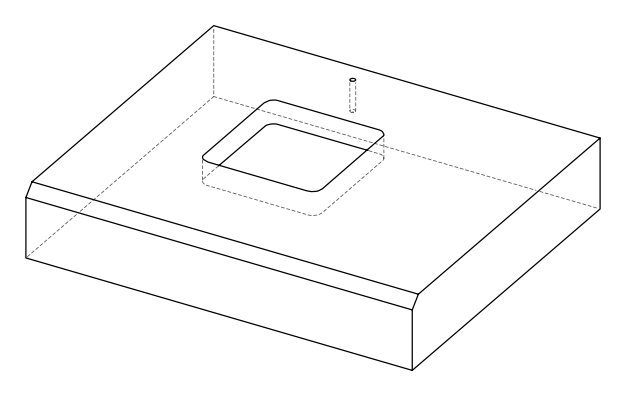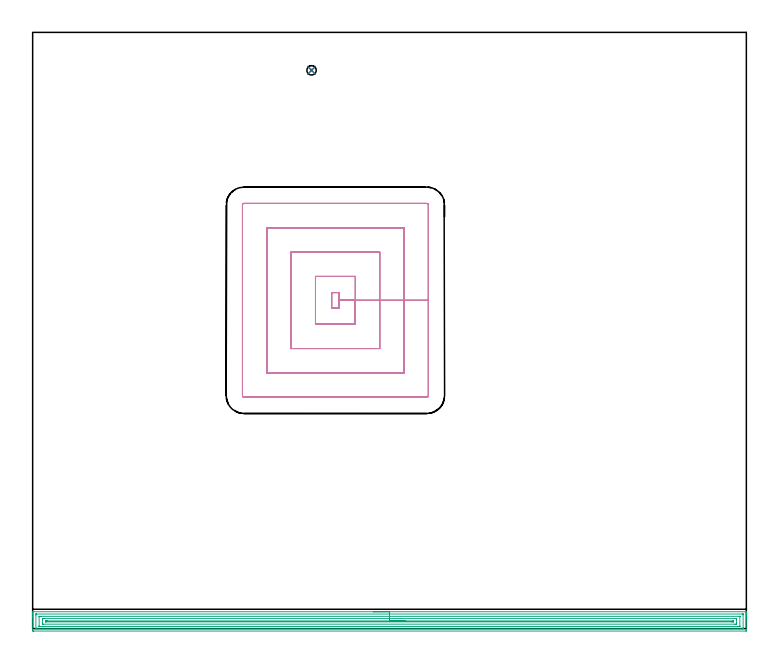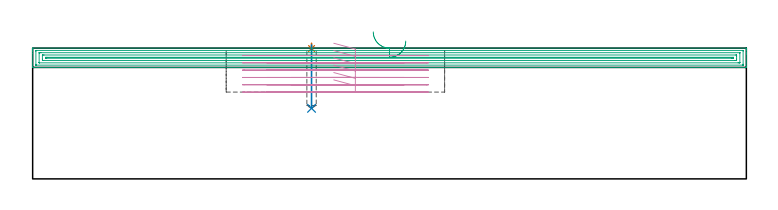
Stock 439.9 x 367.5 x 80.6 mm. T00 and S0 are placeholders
(PLAN: 4 operations, 3 tool changes, 33.8 min)
(1 SPOT_DRILL | STEP1POCKET | NXT0321_9005460120000 | 0.03 min | 1 mm3)
(2 DRILL_BLIND_HOLE_INTO_CENTER | STEP1POCKET | UGT0301_181 | 0.16 min | 935 mm3)
(3 AREA_MILL | FG_CHAMFER_SURFACE | UGT0205_001 | 17.79 min | 31137 mm3)
(4 MILL_RECTANGULAR_POCKET | POCKET_RECTANGULAR_STRAIGHT | UGT0201_136 | Follow Part, ap 5, ae 75% | 15.8 min | 506111 mm3)
(TOOL NXT0321_9005460120000 | NC Spot Drill, 142deg, 12mm, Carbide, Uncoated | D12 PA142 FL30 Z2)
(TOOL UGT0301_181 | Twist Drill 5.8 mm | D5.8 PA118 FL55 Z2)
(TOOL UGT0205_001 | Chamfer Mill 20 x 3 x 45 deg. | D20 FL50 Z2)
(TOOL UGT0201_136 | Carbide End Mill 20.0 | D20 FL30 Z4)
(OP 1 SPOT_DRILL)
G17 G21 G94 G90
T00 M6
G54
G17 G0 G90 X171.9 Y344.1 S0 M3
G43 Z90.6 H0
G94 G81 G98 Z80.35 F250. R83.6
G80
M5
M2
(OP 2 DRILL_BLIND_HOLE_INTO_CENTER)
G17 G21 G94 G90
T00 M6
G54
G17 G0 G90 X171.9 Y344.1 S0 M3
G43 Z90.6 H0
G94 G81 G98 Z43.5 F250. R82.6
G80
M5
M2
(OP 3 AREA_MILL)
G17 G21 G94 G90
T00 M6
G54
G17 G0 G90 X209.95 Y10.4 S1061 M3
G43 Z90.6 H0
G94 G1 X209.988 Z89.728 F250.
X210.102 Z88.863
X210.291 Z88.012
X210.553 Z87.18
X210.887 Z86.374
X211.29 Z85.6
X211.758 Z84.864
X212.29 Z84.172
X212.879 Z83.529
X213.522 Z82.939
X214.214 Z82.408
X214.95 Z81.94
X215.724 Z81.537
X216.53 Z81.203
X217.362 Z80.941
X218.213 Z80.752
X219.078 Z80.638
X219.95 Z80.6
X439.728
X439.89 Y10.397 Z80.588
X439.893 Y10.343 Z80.535
X439.9 Y9.939 Z80.138
Y9.597 Z79.797
Y8.91 Z79.105
Y7.674 Z77.871
Y7.126 Z77.32
Y6.508 Z76.703
Y-0.902 Z69.296
X439.898 Y-1.178 Z69.02
X439.89 Y-1.492 Z68.706
X439.576 Y-1.499 Z68.699
X0.619 Y-1.5 Z68.7
X0.322 Y-1.497 Z68.702
X0.01 Y-1.492 Z68.706
X0. Y-1.176 Z69.021
Y7.126 Z77.32
Y8.566 Z78.762
Y8.91 Z79.105
Y9.597 Z79.797
Y9.939 Z80.139
X0.007 Y10.343 Z80.535
X0.01 Y10.397 Z80.588
X0.172 Y10.4 Z80.6
X219.95
Y8.986 Z79.186
X437.57 Y8.985 Z79.185
X437.723 Y8.984 Z79.184
X437.824 Y8.981 Z79.181
X437.891 Y8.978 Z79.178
X437.894 Y8.967 Z79.167
X437.897 Y8.91 Z79.11
X437.9 Y8.505 Z78.705
Y0.477 Z70.677
X437.897 Y-0.01 Z70.19
X437.894 Y-0.06 Z70.14
X437.891 Y-0.079 Z70.121
X437.799 Y-0.082 Z70.118
X437.647 Y-0.085 Z70.115
X2.329 Y-0.086 Z70.114
X2.177 Y-0.084 Z70.116
X2.076 Y-0.081 Z70.119
X2.009 Y-0.078 Z70.122
X2.006 Y-0.067 Z70.133
X2.003 Y-0.01 Z70.19
X2. Y0.395 Z70.595
Y8.422 Z78.622
X2.003 Y8.91 Z79.11
X2.006 Y8.96 Z79.16
X2.009 Y8.979 Z79.179
X2.101 Y8.982 Z79.182
X2.253 Y8.985 Z79.185
X219.95 Y8.986 Z79.186
Y7.572 Z77.772
X435.708 Y7.571 Z77.771
X435.856 Y7.569 Z77.769
X435.881 Y7.568 Z77.768
X435.887 Y7.566 Z77.766
X435.89 Y7.548 Z77.748
X435.896 Y7.446 Z77.646
X435.899 Y7.318 Z77.518
Y1.583 Z71.783
X435.893 Y1.39 Z71.59
X435.89 Y1.34 Z71.54
X435.872 Y1.335 Z71.535
X435.819 Y1.332 Z71.532
X435.708 Y1.33 Z71.53
X435.26 Y1.329 Z71.529
X434.814
X4.192
X4.044 Y1.33 Z71.53
X4.019 Y1.332 Z71.532
X4.013 Y1.334 Z71.534
X4.01 Y1.352 Z71.552
X4.004 Y1.454 Z71.654
X4.001 Y1.582 Z71.782
Y7.317 Z77.517
X4.007 Y7.51 Z77.71
X4.01 Y7.56 Z77.76
X4.028 Y7.565 Z77.765
X4.081 Y7.567 Z77.767
X4.192 Y7.57 Z77.77
X4.64 Y7.571 Z77.771
X5.086
X219.95
Y6.157 Z76.357
X433.104
X433.852 Y6.152 Z76.352
X433.89 Y6.15 Z76.35
X433.894 Y6.104 Z76.304
X433.897 Y5.998 Z76.198
X433.899 Y5.786 Z75.986
X433.9 Y5.363 Z75.563
Y3.579 Z73.779
X433.899 Y3.122 Z73.322
X433.897 Y2.905 Z73.105
X433.893 Y2.796 Z72.996
X433.889 Y2.75 Z72.95
X433.839 Y2.747 Z72.947
X433.027 Y2.743 Z72.943
X432.951
X6.796
X6.048 Y2.748 Z72.948
X6.01 Y2.75 Z72.95
X6.006 Y2.796 Z72.996
X6.003 Y2.902 Z73.102
X6.001 Y3.113 Z73.313
X6. Y3.537 Z73.737
X6.001 Y5.777 Z75.977
X6.003 Y5.995 Z76.195
X6.007 Y6.104 Z76.304
X6.011 Y6.15 Z76.35
X6.061 Y6.152 Z76.352
X6.873 Y6.157 Z76.357
X6.949
X219.95
Y4.743 Z74.943
X431.241 Y4.742 Z74.942
X431.845 Y4.739 Z74.939
X431.879 Y4.736 Z74.936
X431.89 Y4.73 Z74.93
X431.896 Y4.687 Z74.887
X431.898 Y4.45 Z74.65
X431.897 Y4.285 Z74.485
X431.893 Y4.203 Z74.403
X431.891 Y4.168 Z74.368
X431.827 Y4.164 Z74.364
X431.532 Y4.159 Z74.359
X431.241 Y4.158 Z74.358
X430.641 Y4.157 Z74.357
X8.659 Y4.158 Z74.358
X8.055 Y4.161 Z74.361
X8.021 Y4.164 Z74.364
X8.01 Y4.17 Z74.37
X8.004 Y4.213 Z74.413
X8.002 Y4.45 Z74.65
X8.003 Y4.614 Z74.814
X8.007 Y4.696 Z74.896
X8.009 Y4.732 Z74.932
X8.073 Y4.736 Z74.936
X8.368 Y4.74 Z74.94
X8.659 Y4.742 Z74.942
X9.259 Y4.743 Z74.943
X219.95
X220.822 Z74.981
X221.686 Z75.095
X222.538 Z75.284
X223.37 Z75.546
X224.176 Z75.88
X224.95 Z76.283
X225.686 Z76.751
X226.378 Z77.283
X227.021 Z77.872
X227.61 Z78.515
X228.141 Z79.207
X228.61 Z79.943
X229.013 Z80.717
X229.347 Z81.523
X229.609 Z82.355
X229.798 Z83.207
X229.912 Z84.071
X229.95 Z84.943
G0 Z90.6
M5
M2
(OP 4 MILL_RECTANGULAR_POCKET)
G17 G21 G94 G90
T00 M6
G54
G17 G0 G90 X185.597 Y187.6 S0 M3
G43 Z90.6 H0
Z83.6
G94 G1 X198.9 Z80.036 F250.
Y202.35 Z76.083
X188.9
Y207.1 F500.
X184.3
Y197.6
X188.9
Y202.35
X198.9
Y217.1
X174.3
Y187.6
X198.9
Y202.35
X213.9
Y232.1
X159.3
Y172.6
X213.9
Y202.35
X228.9
Y247.1
X144.3
Y157.6
X228.9
Y202.35
X243.9
Y261.1
G3 X242.9 Y262.1 R1.
G1 X130.3
G3 X129.3 Y261.1 R1.
G1 Y143.6
G3 X130.3 Y142.6 R1.
G1 X242.9
G3 X243.9 Y143.6 R1.
G1 Y202.35
Y203.35
G0 X185.597 Y187.6 Z79.083
G1 X198.9 Z75.519 F250.
Y202.35 Z71.567
X188.9
Y207.1 F500.
X184.3
Y197.6
X188.9
Y202.35
X198.9
Y217.1
X174.3
Y187.6
X198.9
Y202.35
X213.9
Y232.1
X159.3
Y172.6
X213.9
Y202.35
X228.9
Y247.1
X144.3
Y157.6
X228.9
Y202.35
X243.9
Y261.1
G3 X242.9 Y262.1 R1.
G1 X130.3
G3 X129.3 Y261.1 R1.
G1 Y143.6
G3 X130.3 Y142.6 R1.
G1 X242.9
G3 X243.9 Y143.6 R1.
G1 Y202.35
Y203.35
G0 X185.597 Y187.6 Z74.567
G1 X198.9 Z71.002 F250.
Y202.35 Z67.05
X188.9
Y207.1 F500.
X184.3
Y197.6
X188.9
Y202.35
X198.9
Y217.1
X174.3
Y187.6
X198.9
Y202.35
X213.9
Y232.1
X159.3
Y172.6
X213.9
Y202.35
X228.9
Y247.1
X144.3
Y157.6
X228.9
Y202.35
X243.9
Y261.1
G3 X242.9 Y262.1 R1.
G1 X130.3
G3 X129.3 Y261.1 R1.
G1 Y143.6
G3 X130.3 Y142.6 R1.
G1 X242.9
G3 X243.9 Y143.6 R1.
G1 Y202.35
Y203.35
G0 X185.597 Y187.6 Z70.05
G1 X198.9 Z66.486 F250.
Y202.35 Z62.533
X188.9
Y207.1 F500.
X184.3
Y197.6
X188.9
Y202.35
X198.9
Y217.1
X174.3
Y187.6
X198.9
Y202.35
X213.9
Y232.1
X159.3
Y172.6
X213.9
Y202.35
X228.9
Y247.1
X144.3
Y157.6
X228.9
Y202.35
X243.9
Y261.1
G3 X242.9 Y262.1 R1.
G1 X130.3
G3 X129.3 Y261.1 R1.
G1 Y143.6
G3 X130.3 Y142.6 R1.
G1 X242.9
G3 X243.9 Y143.6 R1.
G1 Y202.35
Y203.35
G0 X185.597 Y187.6 Z65.533
G1 X198.9 Z61.969 F250.
Y202.35 Z58.017
X188.9
Y207.1 F500.
X184.3
Y197.6
X188.9
Y202.35
X198.9
Y217.1
X174.3
Y187.6
X198.9
Y202.35
X213.9
Y232.1
X159.3
Y172.6
X213.9
Y202.35
X228.9
Y247.1
X144.3
Y157.6
X228.9
Y202.35
X243.9
Y261.1
G3 X242.9 Y262.1 R1.
G1 X130.3
G3 X129.3 Y261.1 R1.
G1 Y143.6
G3 X130.3 Y142.6 R1.
G1 X242.9
G3 X243.9 Y143.6 R1.
G1 Y202.35
Y203.35
G0 X185.597 Y187.6 Z61.017
G1 X198.9 Z57.452 F250.
Y202.35 Z53.5
X188.9
Y207.1 F500.
X184.3
Y197.6
X188.9
Y202.35
X198.9
Y217.1
X174.3
Y187.6
X198.9
Y202.35
X213.9
Y232.1
X159.3
Y172.6
X213.9
Y202.35
X228.9
Y247.1
X144.3
Y157.6
X228.9
Y202.35
X243.9
Y261.1
G3 X242.9 Y262.1 R1.
G1 X130.3
G3 X129.3 Y261.1 R1.
G1 Y143.6
G3 X130.3 Y142.6 R1.
G1 X242.9
G3 X243.9 Y143.6 R1.
G1 Y202.35
Y203.35
G0 Z90.6
M5
M2
